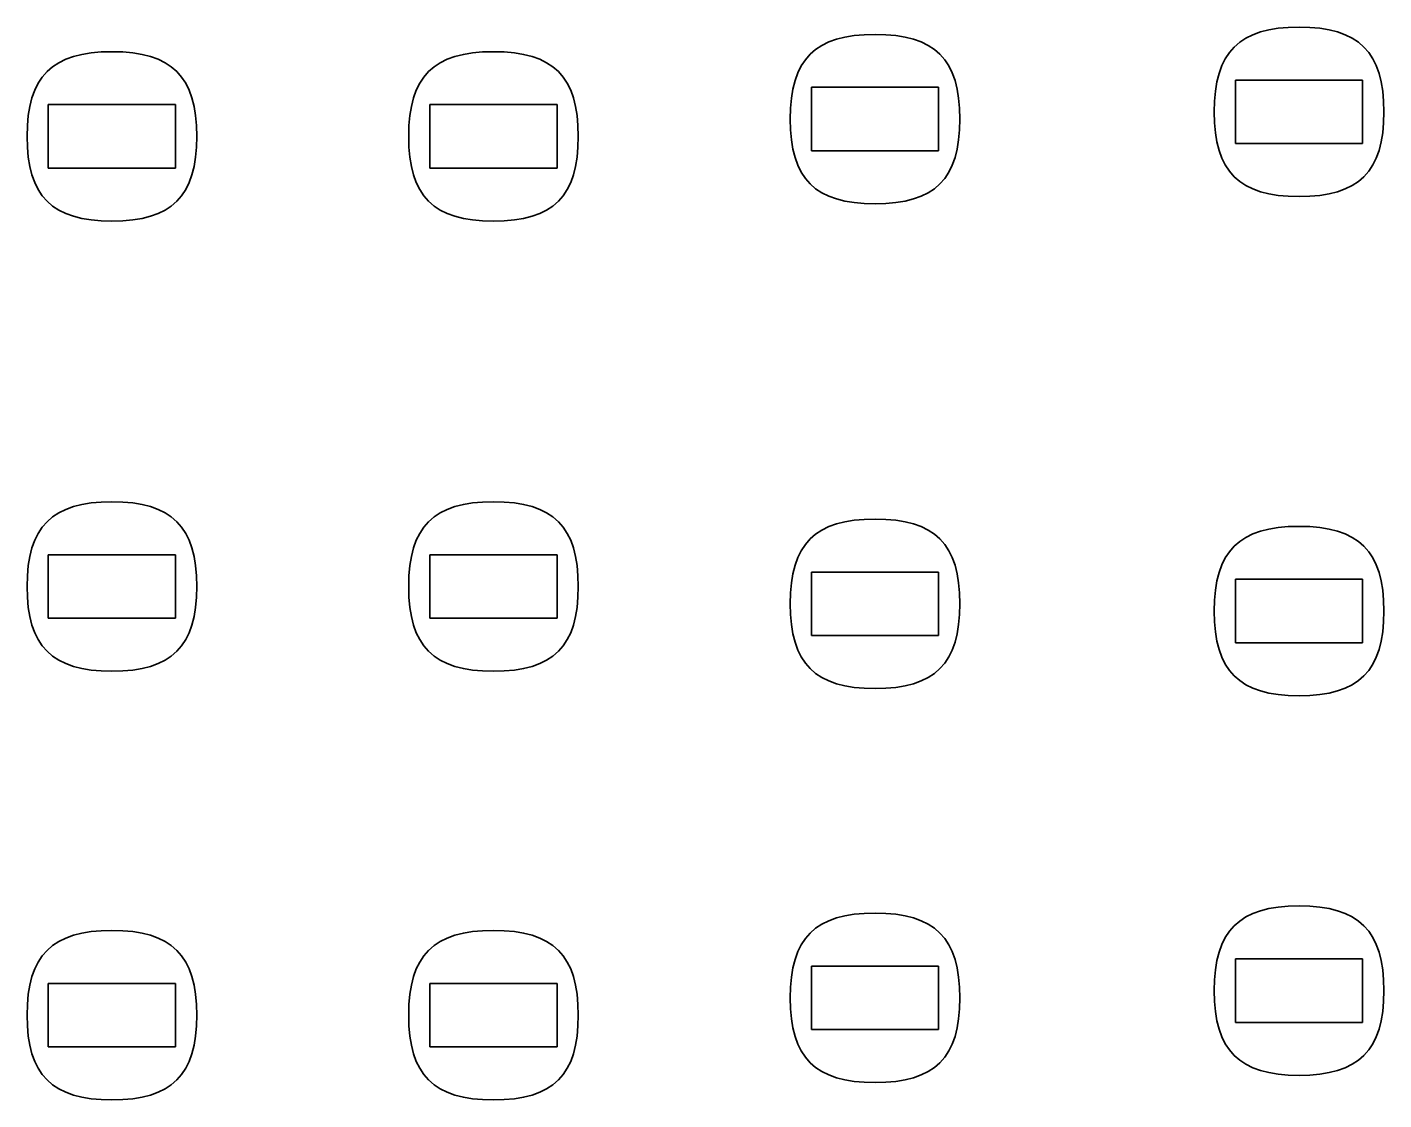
# Model space of a CAD drawing. Header units: centimetres. Extents: x -208 to 206, y -104 to 104.
# Drawn here: x 144.99 to 153.57, y 77.05 to 83.83 of the extents above; entities that cross this region are included whole.
import ezdxf

# ---------------------------------------------------------------- set-up
doc = ezdxf.new("R2010")
doc.units = ezdxf.units.CM
doc.header["$MEASUREMENT"] = 0
doc.layers.add('#Layer 1', color=7, linetype='Continuous')

msp = doc.modelspace()

# ---------------------------------------------------------------- linework, layer by layer
at = {"layer": '#Layer 1', "color": 250, "lineweight": 35}
for points in [[(153.56676, 83.29492), (153.56676, 83.67392), (153.40974, 83.83095), (153.03073, 83.83095), (153.03073, 83.83095), (152.65194, 83.83095), (152.49492, 83.67392), (152.49492, 83.29492), (152.49492, 83.29492), (152.49492, 82.91591), (152.65194, 82.75911), (153.03073, 82.75911), (153.03073, 82.75911), (153.40974, 82.75911), (153.56676, 82.91591), (153.56676, 83.29492)], [(150.88638, 83.24922), (150.88638, 83.628), (150.72935, 83.78503), (150.35034, 83.78503), (150.35034, 83.78503), (149.97156, 83.78503), (149.81454, 83.628), (149.81454, 83.24922), (149.81454, 83.24922), (149.81454, 82.87021), (149.97156, 82.71341), (150.35034, 82.71341), (150.35034, 82.71341), (150.72935, 82.71341), (150.88638, 82.87021), (150.88638, 83.24922)], [(146.06276, 83.13968), (146.06276, 83.51847), (145.90574, 83.67549), (145.52695, 83.67549), (145.52695, 83.67549), (145.14794, 83.67549), (144.99092, 83.51847), (144.99092, 83.13968), (144.99092, 83.13968), (144.99092, 82.76068), (145.14794, 82.60388), (145.52695, 82.60388), (145.52695, 82.60388), (145.90574, 82.60388), (146.06276, 82.76068), (146.06276, 83.13968)], [(148.47457, 83.13968), (148.47457, 83.51847), (148.31754, 83.67549), (147.93876, 83.67549), (147.93876, 83.67549), (147.55975, 83.67549), (147.40273, 83.51847), (147.40273, 83.13968), (147.40273, 83.13968), (147.40273, 82.76068), (147.55975, 82.60388), (147.93876, 82.60388), (147.93876, 82.60388), (148.31754, 82.60388), (148.47457, 82.76068), (148.47457, 83.13968)], [(146.06276, 80.29264), (146.06276, 80.67165), (145.90574, 80.82845), (145.52695, 80.82845), (145.52695, 80.82845), (145.14794, 80.82845), (144.99092, 80.67165), (144.99092, 80.29264), (144.99092, 80.29264), (144.99092, 79.91386), (145.14794, 79.75684), (145.52695, 79.75684), (145.52695, 79.75684), (145.90574, 79.75684), (146.06276, 79.91386), (146.06276, 80.29264)], [(148.47457, 80.29264), (148.47457, 80.67165), (148.31754, 80.82845), (147.93876, 80.82845), (147.93876, 80.82845), (147.55975, 80.82845), (147.40273, 80.67165), (147.40273, 80.29264), (147.40273, 80.29264), (147.40273, 79.91386), (147.55975, 79.75684), (147.93876, 79.75684), (147.93876, 79.75684), (148.31754, 79.75684), (148.47457, 79.91386), (148.47457, 80.29264)], [(150.88638, 80.18311), (150.88638, 80.56212), (150.72935, 80.71914), (150.35034, 80.71914), (150.35034, 80.71914), (149.97156, 80.71914), (149.81454, 80.56212), (149.81454, 80.18311), (149.81454, 80.18311), (149.81454, 79.80432), (149.97156, 79.6473), (150.35034, 79.6473), (150.35034, 79.6473), (150.72935, 79.6473), (150.88638, 79.80432), (150.88638, 80.18311)], [(153.56676, 80.13741), (153.56676, 80.51642), (153.40974, 80.67322), (153.03073, 80.67322), (153.03073, 80.67322), (152.65194, 80.67322), (152.49492, 80.51642), (152.49492, 80.13741), (152.49492, 80.13741), (152.49492, 79.7584), (152.65194, 79.6016), (153.03073, 79.6016), (153.03073, 79.6016), (153.40974, 79.6016), (153.56676, 79.7584), (153.56676, 80.13741)], [(150.88638, 77.69066), (150.88638, 78.06967), (150.72935, 78.22669), (150.35034, 78.22669), (150.35034, 78.22669), (149.97156, 78.22669), (149.81454, 78.06967), (149.81454, 77.69066), (149.81454, 77.69066), (149.81454, 77.31188), (149.97156, 77.15485), (150.35034, 77.15485), (150.35034, 77.15485), (150.72935, 77.15485), (150.88638, 77.31188), (150.88638, 77.69066)], [(153.56676, 77.73658), (153.56676, 78.11536), (153.40974, 78.27239), (153.03073, 78.27239), (153.03073, 78.27239), (152.65194, 78.27239), (152.49492, 78.11536), (152.49492, 77.73658), (152.49492, 77.73658), (152.49492, 77.35757), (152.65194, 77.20055), (153.03073, 77.20055), (153.03073, 77.20055), (153.40974, 77.20055), (153.56676, 77.35757), (153.56676, 77.73658)], [(146.06276, 77.58112), (146.06276, 77.96013), (145.90574, 78.11716), (145.52695, 78.11716), (145.52695, 78.11716), (145.14794, 78.11716), (144.99092, 77.96013), (144.99092, 77.58112), (144.99092, 77.58112), (144.99092, 77.20234), (145.14794, 77.04532), (145.52695, 77.04532), (145.52695, 77.04532), (145.90574, 77.04532), (146.06276, 77.20234), (146.06276, 77.58112)], [(148.47457, 77.58112), (148.47457, 77.96013), (148.31754, 78.11716), (147.93876, 78.11716), (147.93876, 78.11716), (147.55975, 78.11716), (147.40273, 77.96013), (147.40273, 77.58112), (147.40273, 77.58112), (147.40273, 77.20234), (147.55975, 77.04532), (147.93876, 77.04532), (147.93876, 77.04532), (148.31754, 77.04532), (148.47457, 77.20234), (148.47457, 77.58112)]]:
    msp.add_open_spline(points, degree=3, knots=[0, 0, 0, 0, 0.2, 0.2, 0.2, 0.2, 0.4, 0.4, 0.4, 0.4, 0.6, 0.6, 0.6, 0.6, 1, 1, 1, 1], dxfattribs=at)
for points in [[(149.94871, 83.04829), (149.94871, 83.04829), (149.94871, 83.45015), (149.94871, 83.45015)], [(149.94871, 83.45015), (149.94871, 83.45015), (150.75242, 83.45015), (150.75242, 83.45015)], [(150.75242, 83.45015), (150.75242, 83.45015), (150.75242, 83.04829), (150.75242, 83.04829)], [(152.62887, 83.09399), (152.62887, 83.09399), (152.62887, 83.49584), (152.62887, 83.49584)], [(152.62887, 83.49584), (152.62887, 83.49584), (153.43258, 83.49584), (153.43258, 83.49584)], [(153.43258, 83.49584), (153.43258, 83.49584), (153.43258, 83.09399), (153.43258, 83.09399)], [(145.12487, 82.93876), (145.12487, 82.93876), (145.12487, 83.34061), (145.12487, 83.34061)], [(145.12487, 83.34061), (145.12487, 83.34061), (145.92881, 83.34061), (145.92881, 83.34061)], [(145.92881, 83.34061), (145.92881, 83.34061), (145.92881, 82.93876), (145.92881, 82.93876)], [(147.53668, 82.93876), (147.53668, 82.93876), (147.53668, 83.34061), (147.53668, 83.34061)], [(147.53668, 83.34061), (147.53668, 83.34061), (148.34062, 83.34061), (148.34062, 83.34061)], [(148.34062, 83.34061), (148.34062, 83.34061), (148.34062, 82.93876), (148.34062, 82.93876)], [(150.61847, 83.04829), (150.61847, 83.04829), (149.94871, 83.04829), (149.94871, 83.04829)], [(150.75242, 83.04829), (150.75242, 83.04829), (150.08266, 83.04829), (150.08266, 83.04829)], [(153.29863, 83.09399), (153.29863, 83.09399), (152.62887, 83.09399), (152.62887, 83.09399)], [(153.43258, 83.09399), (153.43258, 83.09399), (152.76282, 83.09399), (152.76282, 83.09399)], [(145.79463, 82.93876), (145.79463, 82.93876), (145.12487, 82.93876), (145.12487, 82.93876)], [(145.92881, 82.93876), (145.92881, 82.93876), (145.25882, 82.93876), (145.25882, 82.93876)], [(148.20666, 82.93876), (148.20666, 82.93876), (147.53668, 82.93876), (147.53668, 82.93876)], [(148.34062, 82.93876), (148.34062, 82.93876), (147.67063, 82.93876), (147.67063, 82.93876)], [(145.79463, 80.49357), (145.79463, 80.49357), (145.12487, 80.49357), (145.12487, 80.49357)], [(145.12487, 80.49357), (145.12487, 80.49357), (145.12487, 80.09172), (145.12487, 80.09172)], [(145.92881, 80.49357), (145.92881, 80.49357), (145.25882, 80.49357), (145.25882, 80.49357)], [(145.92881, 80.09172), (145.92881, 80.09172), (145.92881, 80.49357), (145.92881, 80.49357)], [(148.20666, 80.49357), (148.20666, 80.49357), (147.53668, 80.49357), (147.53668, 80.49357)], [(147.53668, 80.49357), (147.53668, 80.49357), (147.53668, 80.09172), (147.53668, 80.09172)], [(148.34062, 80.49357), (148.34062, 80.49357), (147.67063, 80.49357), (147.67063, 80.49357)], [(148.34062, 80.09172), (148.34062, 80.09172), (148.34062, 80.49357), (148.34062, 80.49357)], [(150.61847, 80.38404), (150.61847, 80.38404), (149.94871, 80.38404), (149.94871, 80.38404)], [(149.94871, 80.38404), (149.94871, 80.38404), (149.94871, 79.98218), (149.94871, 79.98218)], [(150.75242, 80.38404), (150.75242, 80.38404), (150.08266, 80.38404), (150.08266, 80.38404)], [(150.75242, 79.98218), (150.75242, 79.98218), (150.75242, 80.38404), (150.75242, 80.38404)], [(153.29863, 80.33834), (153.29863, 80.33834), (152.62887, 80.33834), (152.62887, 80.33834)], [(152.62887, 80.33834), (152.62887, 80.33834), (152.62887, 79.93648), (152.62887, 79.93648)], [(153.43258, 80.33834), (153.43258, 80.33834), (152.76282, 80.33834), (152.76282, 80.33834)], [(153.43258, 79.93648), (153.43258, 79.93648), (153.43258, 80.33834), (153.43258, 80.33834)], [(145.12487, 80.09172), (145.12487, 80.09172), (145.92881, 80.09172), (145.92881, 80.09172)], [(147.53668, 80.09172), (147.53668, 80.09172), (148.34062, 80.09172), (148.34062, 80.09172)], [(149.94871, 79.98218), (149.94871, 79.98218), (150.75242, 79.98218), (150.75242, 79.98218)], [(152.62887, 79.93648), (152.62887, 79.93648), (153.43258, 79.93648), (153.43258, 79.93648)], [(149.94871, 77.48973), (149.94871, 77.48973), (149.94871, 77.89159), (149.94871, 77.89159)], [(149.94871, 77.89159), (149.94871, 77.89159), (150.75242, 77.89159), (150.75242, 77.89159)], [(150.75242, 77.89159), (150.75242, 77.89159), (150.75242, 77.48973), (150.75242, 77.48973)], [(152.62887, 77.53565), (152.62887, 77.53565), (152.62887, 77.93751), (152.62887, 77.93751)], [(152.62887, 77.93751), (152.62887, 77.93751), (153.43258, 77.93751), (153.43258, 77.93751)], [(153.43258, 77.93751), (153.43258, 77.93751), (153.43258, 77.53565), (153.43258, 77.53565)], [(145.12487, 77.3802), (145.12487, 77.3802), (145.12487, 77.78228), (145.12487, 77.78228)], [(145.12487, 77.78228), (145.12487, 77.78228), (145.92881, 77.78228), (145.92881, 77.78228)], [(145.92881, 77.78228), (145.92881, 77.78228), (145.92881, 77.3802), (145.92881, 77.3802)], [(147.53668, 77.3802), (147.53668, 77.3802), (147.53668, 77.78228), (147.53668, 77.78228)], [(147.53668, 77.78228), (147.53668, 77.78228), (148.34062, 77.78228), (148.34062, 77.78228)], [(148.34062, 77.78228), (148.34062, 77.78228), (148.34062, 77.3802), (148.34062, 77.3802)], [(153.29863, 77.53565), (153.29863, 77.53565), (152.62887, 77.53565), (152.62887, 77.53565)], [(153.43258, 77.53565), (153.43258, 77.53565), (152.76282, 77.53565), (152.76282, 77.53565)], [(150.61847, 77.48973), (150.61847, 77.48973), (149.94871, 77.48973), (149.94871, 77.48973)], [(150.75242, 77.48973), (150.75242, 77.48973), (150.08266, 77.48973), (150.08266, 77.48973)], [(145.79463, 77.3802), (145.79463, 77.3802), (145.12487, 77.3802), (145.12487, 77.3802)], [(145.92881, 77.3802), (145.92881, 77.3802), (145.25882, 77.3802), (145.25882, 77.3802)], [(148.20666, 77.3802), (148.20666, 77.3802), (147.53668, 77.3802), (147.53668, 77.3802)], [(148.34062, 77.3802), (148.34062, 77.3802), (147.67063, 77.3802), (147.67063, 77.3802)]]:
    msp.add_open_spline(points, degree=3, dxfattribs=at)

doc.saveas('drawing.dxf')
